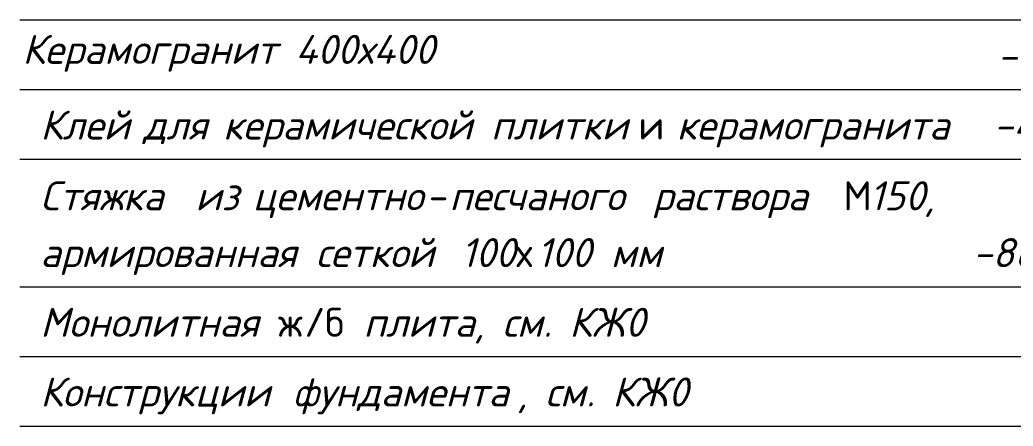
# Model space of a CAD drawing. Header units: millimetres. Extents: x -2951072 to 8268522, y -652067 to -630209.
# Drawn here: x 2669085 to 2677643, y -652067 to -648567 of the extents above; entities that cross this region are included whole.
import ezdxf

# ---------------------------------------------------------------- set-up
doc = ezdxf.new("R2010")
doc.units = ezdxf.units.MM
doc.header["$LTSCALE"] = 20
doc.layers.add('ANNO-TEXT', color=251, linetype='Continuous')
doc.layers.add('Типовые аннотации', color=7, linetype='Continuous', lineweight=18)
doc.styles.add('PDF ISOCPEUR Italic', font='isocpeui.ttf')

# ---------------------------------------------------------------- blocks, each defined once
blk = doc.blocks.new('010_ФлажокПирогаКонструкции_ТиповАннот_ - Тип пола 3_1_-1512725-_О__Р__1-1_')
at = {"layer": 'Типовые аннотации', "lineweight": 20}
for p, q in [((33559.6, -4349.7), (43059.6, -4349.7)), ((33559.6, -4949.7), (43059.6, -4949.7)), ((33559.6, -5549.7), (43059.6, -5549.7)), ((33559.6, -6649.7), (43059.6, -6649.7)), ((33559.6, -7249.7), (43059.6, -7249.7)), ((33559.6, -7849.7), (43059.6, -7849.7))]:
    blk.add_line(p, q, dxfattribs=at)

msp = doc.modelspace()

# ---------------------------------------------------------------- block references
at = {"layer": 'ANNO-TEXT', "color": 7, "lineweight": 0}
msp.add_blockref('010_ФлажокПирогаКонструкции_ТиповАннот_ - Тип пола 3_1_-1512725-_О__Р__1-1_', (2635525.5, -644217.2), dxfattribs=at)

# ---------------------------------------------------------------- texts
at = {"layer": 'ANNO-TEXT', "color": 7, "lineweight": 0, "char_height": 250, "attachment_point": 1, "line_spacing_factor": 1.022761, "style": 'PDF ISOCPEUR Italic'}
for s, insert, width in [('Керамогранит 400х400', (2669106.7, -648696.1), 4575.534), (' -8 ', (2677347, -648748), 1028.823), ('Клей', (2669260.9, -649348), 1028.823), ('керамической', (2670835.2, -649348), 1028.823), ('-4 ', (2677473, -649348), 1028.823), ('для', (2670147.3, -649348), 1028.823), ('плитки', (2673143.7, -649348), 1028.823), ('\\fISOCPEUR|b0|i0|c204|p34|;и', (2674413.7, -649348), 1028.823), ('керамогранита', (2674744.4, -649348), 1028.823), ('Стяжка', (2669260.9, -649957.4), 1028.823), ('\\fISOCPEUR|b0|i0|c204|p34|;М', (2676179.8, -649957.4), 1028.823), ('150,', (2676404.7, -649957.4), 1028.823), ('из', (2670597.1, -649957.4), 1028.823), ('цементно', (2671093.1, -649957.4), 1028.823), ('песчаного', (2672786.5, -649957.4), 1028.823), ('раствора', (2674539.3, -649957.4), 1028.823), ('\\fISOCPEUR|b0|i0|c204|p34|;-', (2672607.9, -649957.4), 1028.823), ('сеткой', (2671635.5, -650446.9), 1028.823), (' 100', (2672726.9, -650446.9), 1028.823), ('100 ', (2673540.5, -650446.9), 1028.823), ('-88 ', (2677294, -650447.4), 1028.823), ('армированная', (2669260.9, -650446.9), 1028.823), ('\\fISOCPEUR|b0|i0|c204|p34|;х', (2673361.9, -650446.9), 1028.823), ('мм', (2674175.5, -650446.9), 1028.823), ('Монолитная', (2669260.9, -651047.4), 1028.823), ('\\fISOCPEUR|b0|i0|c204|p34|;/', (2671536.3, -651047.4), 1028.823), ('\\fISOCPEUR|b0|i0|c204|p34|;б', (2671714.9, -651047.4), 1028.823), ('КЖ0', (2673818.4, -651047.4), 1028.823), ('\\fISOCPEUR|b0|i0|c204|p34|;ж', (2671311.4, -651047.4), 1028.823), ('плита', (2672045.6, -651047.4), 1028.823), ('см', (2673242.9, -651047.4), 1028.823), (', ', (2673004.8, -651047.4), 1028.823), ('. ', (2673593.5, -651047.4), 1028.823), ('Конструкции', (2669260.9, -651647.4), 1028.823), ('фундамента', (2671437.1, -651647.4), 1028.823), ('КЖ0', (2674188.8, -651647.4), 1028.823), ('см', (2673613.3, -651647.4), 1028.823), (', ', (2673375.2, -651647.4), 1028.823), ('. ', (2673963.9, -651647.4), 1028.823)]:
    msp.add_mtext(s, dxfattribs=dict(at, insert=insert, width=width))

doc.saveas('drawing.dxf')
